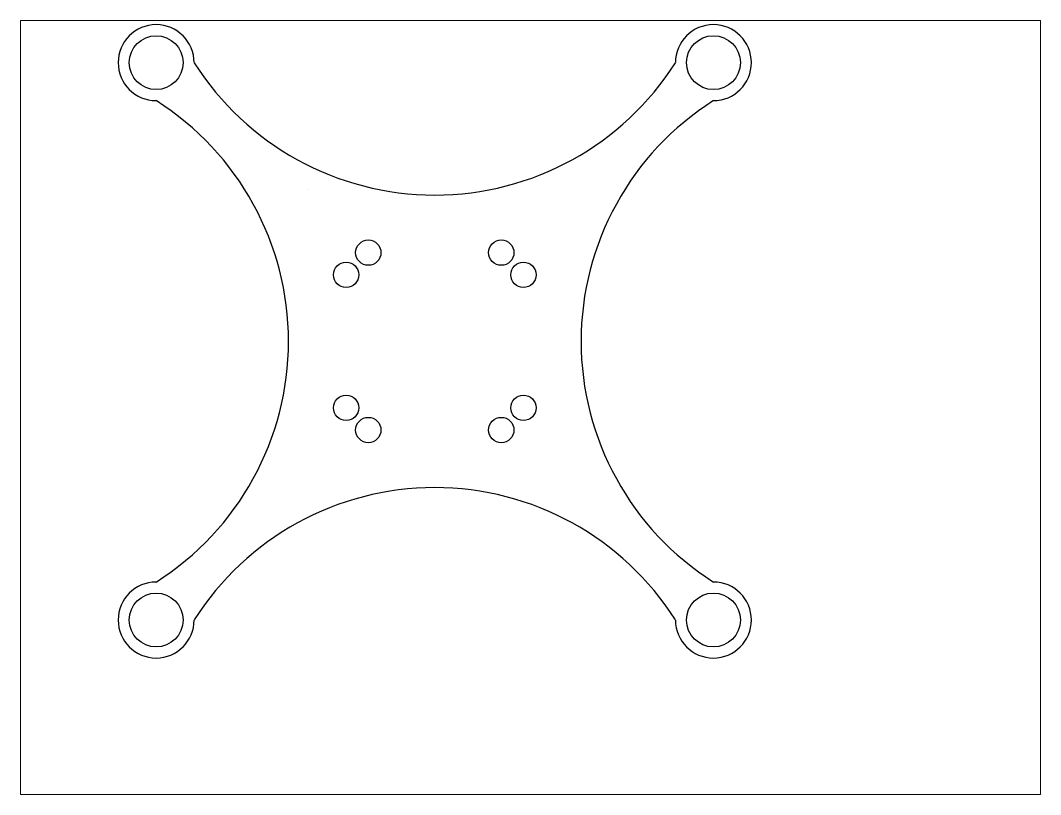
# Paper-space layout '布局1' of a CAD drawing. Header units: millimetres. Extents: x 26 to 231, y 20 to 176.
# The model-space entities are those that its viewports show. They can reach past a viewport. Long polylines and large blocks are cut down to what shows.
import ezdxf

# ---------------------------------------------------------------- set-up
doc = ezdxf.new("R2010")
doc.units = ezdxf.units.MM

msp = doc.modelspace()

# ---------------------------------------------------------------- linework, layer by layer
msp.add_line((300, 740), (300, 740))
for centre, radius in [((60, 940), 42.5), ((940, 940), 42.5), ((395, 640), 20), ((605, 640), 20), ((360, 605), 20), ((640, 605), 20), ((360, 395), 20), ((640, 395), 20), ((395, 360), 20), ((605, 360), 20), ((60, 60), 42.5), ((940, 60), 42.5)]:
    msp.add_circle(centre, radius)
for centre, radius, start, end in [((60, 940), 60, 0, 270), ((940, 940), 60, 270, 180), ((500, 1181), 450, 212.3875, 327.6125), ((-181, 500), 450, 302.3875, 57.6125), ((1181, 500), 450, 122.3875, 237.6125), ((500, -181), 450, 32.3875, 147.6125), ((60, 60), 60, 90, 0), ((940, 60), 60, 180, 90)]:
    msp.add_arc(centre, radius, start, end)

psp = doc.layouts.new('布局1')

# ---------------------------------------------------------------- viewports
at = {"layer": '0'}
psp.add_viewport(center=(128.5, 97.5), size=(205.6, 156), view_center_point=(651.14, 395.53), view_height=1222.3653, dxfattribs=at)

doc.saveas('drawing.dxf')
